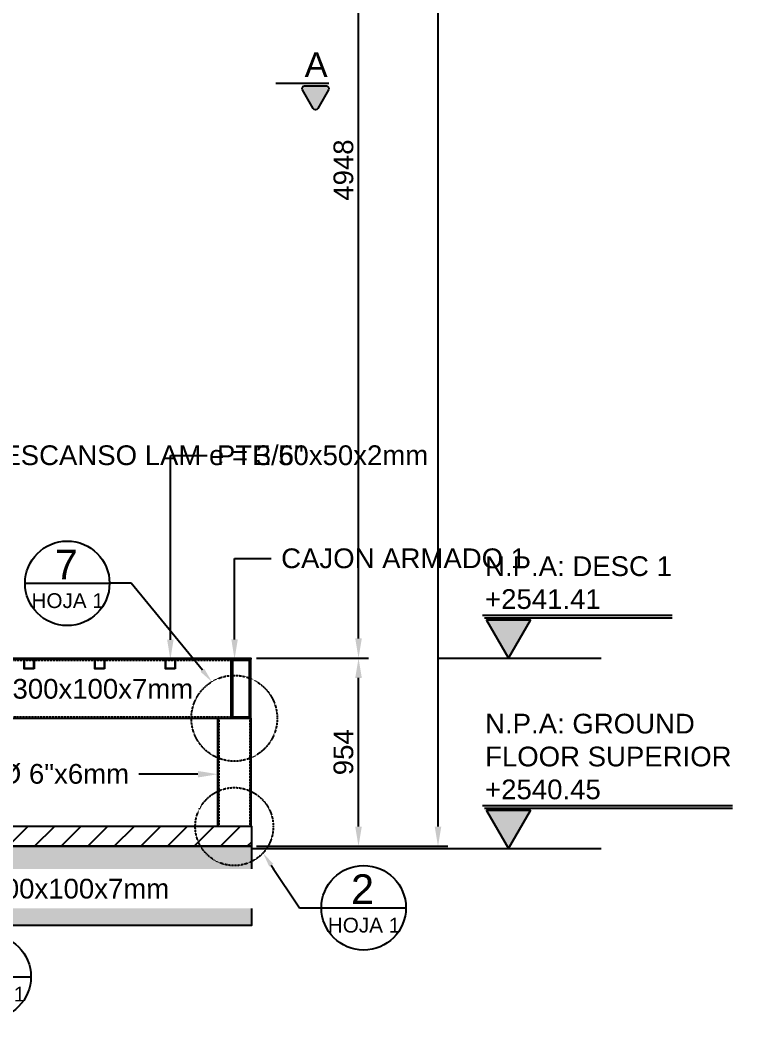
# Model space of a CAD drawing. Header units: millimetres. Extents: x -59786 to 1889966, y -10432 to 69447.
# Drawn here: x 6965 to 10722, y -975 to 4089 of the extents above; entities that cross this region are included whole.
import ezdxf
from ezdxf import colors
from ezdxf.entities.mleader import LeaderData, LeaderLine
from ezdxf.enums import TextEntityAlignment as Align
from ezdxf.math import Vec2, Vec3

# ---------------------------------------------------------------- set-up
doc = ezdxf.new("R2010")
doc.units = ezdxf.units.MM
doc.header["$LTSCALE"] = 0.2
doc.set_wipeout_variables(frame=1)
doc.linetypes.add('HIDDEN', pattern=[9.524999999999999, 6.35, -3.175])
for name, color, linetype in [('EE-2', 4, 'Continuous'), ('EE-5', 7, 'Continuous'), ('EE-TEXTO 1', 4, 'Continuous'), ('EE-TEXTO 2', 2, 'Continuous'), ('PTE-6x6mm', 74, 'Continuous'), ('SIM-ACHURADOS', 8, 'Continuous'), ('SIM-CONCRETO', 8, 'Continuous'), ('SIM-COTAS', 1, 'Continuous'), ('SIM-OCULTOS', 8, 'HIDDEN'), ('SIM-PELDAÑOS', 5, 'Continuous'), ('SIM-PTE 300x100x7', 213, 'Continuous'), ('SIM-PTE 50x50x2', 132, 'Continuous')]:
    doc.layers.add(name, color=color, linetype=linetype)
doc.styles.add('ARIAL EE', font='arial.ttf')
doc.styles.get("Standard").update_dxf_attribs({"font": 'arial.ttf'})
doc.dimstyles.new('EE 1_STANDAR', dxfattribs={"dimtxt": 2, "dimasz": 2, "dimexe": 1, "dimexo": 0.5, "dimgap": 0.5, "dimtad": 1, "dimdec": 0, "dimdsep": 46, "dimtxsty": 'ARIAL EE', "dimcen": 1.5, "dimclrd": 256, "dimclre": 256, "dimclrt": 2, "dimadec": 0, "dimazin": 0, "dimtfac": 1, "dimtdec": 0, "dimtix": 1, "dimtmove": 0, "dimatfit": 2, "dimfxl": 1, "dimlwd": -1, "dimlwe": -1, "dimarcsym": 0})

# ---------------------------------------------------------------- blocks, each defined once
blk = doc.blocks.new('Esc adelante')
at = {"layer": 'SIM-OCULTOS'}
for p, q in [((8075.585407759429, 842.0357142857156, -3.861831182837424), (6385, 842.0357142857156)), ((6385, 556.0357142857156), (8075.585407759429, 556.0357142857156, -3.861831182837424))]:
    blk.add_line(p, q, dxfattribs=at)
at = {"layer": 'SIM-PELDAÑOS'}
blk.add_lwpolyline([(5895, 853.7857142857138), (8175.585407759429, 853.7857142857138), (8175.585407759429, 849.0357142857138), (5895, 849.0357142857138)], close=True, dxfattribs=at)
at = {"layer": 'SIM-PTE 300x100x7'}
for points in [[(6385, 549.0357142857156), (8075.585407759429, 549.0357142857156), (8075.585407759429, 849.0357142857156), (6385, 849.0357142857156)], [(8075.585407759429, 549.0357142857156), (8175.585407759429, 549.0357142857156), (8175.585407759429, 849.0357142857156), (8075.585407759429, 849.0357142857156)], [(8082.585407759429, 556.0357142857156), (8168.585407759429, 556.0357142857156), (8168.585407759429, 842.0357142857156), (8082.585407759429, 842.0357142857156)]]:
    blk.add_lwpolyline(points, close=True, dxfattribs=at)
at = {"layer": 'SIM-PTE 50x50x2'}
for points in [[(7076.234163103772, 799.2320558954107), (7026.234163103772, 799.2320558954107), (7026.234163103772, 849.2320558954107), (7076.234163103772, 849.2320558954107)], [(7074.234163103772, 801.2320558954107), (7028.234163103772, 801.2320558954107), (7028.234163103772, 847.2320558954107), (7074.234163103772, 847.2320558954107)], [(7434.351244655658, 799.2320558954107), (7384.351244655658, 799.2320558954107), (7384.351244655658, 849.2320558954107), (7434.351244655658, 849.2320558954107)], [(7432.351244655658, 801.2320558954107), (7386.351244655658, 801.2320558954107), (7386.351244655658, 847.2320558954107), (7432.351244655658, 847.2320558954107)], [(7792.468326207543, 799.2320558954107), (7742.468326207543, 799.2320558954107), (7742.468326207543, 849.2320558954107), (7792.468326207543, 849.2320558954107)], [(7790.468326207543, 801.2320558954107), (7744.468326207543, 801.2320558954107), (7744.468326207543, 847.2320558954107), (7790.468326207543, 847.2320558954107)]]:
    blk.add_lwpolyline(points, close=True, dxfattribs=at)
blk = doc.blocks.new('*D8')
at = {"layer": 'SIM-COTAS', "transparency": 16777216}
for p, q in [((8165.000000000005, 853.7857142857142), (8731.456523959347, 853.7857142857143)), ((8681.456523959347, 6.604861634492543e-14), (8681.456523959347, 753.7857142857142)), ((8165.000000000002, -100), (8731.456523959347, -99.99999999999997))]:
    blk.add_line(p, q, dxfattribs=at)
for points in [[(8664.78985729268, 753.7857142857142), (8698.123190626013, 753.7857142857142), (8681.456523959347, 853.7857142857143)], [(8664.78985729268, 6.234787292950838e-14), (8698.123190626013, 6.974935976034249e-14), (8681.456523959347, -99.99999999999996)]]:
    blk.add_solid(points, dxfattribs=at)
at = {"layer": 'SIM-COTAS', "color": 2, "transparency": 16777216, "insert": (8605.399225187175, 376.8928571428547), "char_height": 100, "attachment_point": 5, "rotation": 90, "style": 'ARIAL EE'}
blk.add_mtext('954', dxfattribs=at)
blk = doc.blocks.new('*D9')
at = {"layer": 'SIM-COTAS', "transparency": 16777216}
for p, q in [((8165.000000000005, 5801.928571428572), (8731.456523959347, 5801.928571428572)), ((8681.456523959348, 953.7857142857143), (8681.456523959347, 5701.928571428572)), ((8165.000000000005, 853.7857142857142), (8731.456523959348, 853.7857142857143))]:
    blk.add_line(p, q, dxfattribs=at)
for points in [[(8664.78985729268, 5701.928571428572), (8698.123190626013, 5701.928571428572), (8681.456523959347, 5801.928571428572)], [(8664.789857292682, 953.7857142857143), (8698.123190626015, 953.7857142857143), (8681.456523959348, 853.7857142857143)]]:
    blk.add_solid(points, dxfattribs=at)
at = {"layer": 'SIM-COTAS', "color": 2, "transparency": 16777216, "insert": (8605.399225187177, 3327.85714285714), "char_height": 100, "attachment_point": 5, "rotation": 90, "style": 'ARIAL EE'}
blk.add_mtext('4948', dxfattribs=at)
blk = doc.blocks.new('*D3')
at = {"layer": 'SIM-COTAS', "transparency": 16777216}
for p, q in [((8165.000000000004, 10752.00000000001), (9134.528411629923, 10752.00000000001)), ((9084.528411629924, 1.271268449687215e-13), (9084.528411629923, 10652.00000000001)), ((8165.000000000002, -100), (9134.528411629924, -99.99999999999989))]:
    blk.add_line(p, q, dxfattribs=at)
for points in [[(9067.861744963257, 10652.00000000001), (9101.195078296589, 10652.00000000001), (9084.528411629923, 10752.00000000001)], [(9067.861744963258, 1.234261015533044e-13), (9101.19507829659, 1.308275883841385e-13), (9084.528411629924, -99.9999999999999)]]:
    blk.add_solid(points, dxfattribs=at)
at = {"layer": 'SIM-COTAS', "color": 2, "transparency": 16777216, "insert": (9008.471112857753, 5326), "char_height": 100, "attachment_point": 5, "rotation": 90, "style": 'ARIAL EE'}
blk.add_mtext('10852', dxfattribs=at)
blk = doc.blocks.new('*D109')
at = {"layer": 'SIM-COTAS', "color": 2, "transparency": 16777216, "insert": (7230.000000000001, 697.7220847190538), "char_height": 100, "attachment_point": 5, "style": 'ARIAL EE'}
blk.add_mtext('PTE 300x100x7mm', dxfattribs=at)
blk = doc.blocks.new('ITEM DETALLE')
at = {"color": 7, "transparency": 16777216}
blk.add_wipeout([(-1.4972150503531218e-14, 4.285714285714285), (-0.836101380069522, 4.203365487443081), (-1.6400718529932579, 3.959483710762658), (-2.3810152843689147, 3.5634411955834366), (-3.0304576336566487, 3.0304576336566296), (-3.563441195581618, 2.381015284368914), (-3.9594837107633802, 1.640071852994879), (-4.2033654874430795, 0.8361013800677028), (-4.285714285714306, 0), (-4.203365487442432, -0.8361013800691177), (-3.9594837107633802, -1.640071852994879), (-3.563441195581618, -2.381015284368913), (-3.0304576336566487, -3.0304576336566287), (-2.3810152843697425, -3.5634411955823344), (-1.64007185299306, -3.9594837107615604), (-0.8361013800691375, -4.203365487442415), (2.5376526275575565e-16, -4.285714285713766), (0.8361013800695225, -4.2033654874430795), (1.6400718529930598, -3.9594837107615604), (2.381015284369549, -3.563441195582442), (3.030457633656436, -3.0304576336568134), (3.5634411955821848, -2.38101528436993), (3.9594837107625542, -1.6400718529934588), (4.203365487442369, -0.8361013800692874), (4.285714285713766, 0), (4.203365487442369, 0.8361013800692838), (3.9594837107625556, 1.6400718529934561), (3.5634411955816176, 2.381015284368914), (3.030457633656439, 3.0304576336568108), (2.381015284368913, 3.5634411955834366), (1.6400718529930598, 3.9594837107615604), (0.8361013800695225, 4.203365487443081)], dxfattribs=at)
at = {"layer": 'EE-5', "color": 7, "transparency": 16777216}
blk.add_line((-4.285714285714306, 0), (4.285714285714278, 0), dxfattribs=at)
blk.add_circle((-1.4210854715202e-14, 0), 4.285714285714286, dxfattribs=at)
at = {"layer": 'EE-TEXTO 1', "color": 4, "transparency": 16777216, "style": 'ARIAL EE'}
blk.add_attdef('X', text='', height=3, dxfattribs=at).set_placement((-0.1079809204317428, 1.895503343588302), align=Align.MIDDLE_CENTER)
at = {"layer": 'EE-TEXTO 2', "color": 2, "transparency": 16777216, "style": 'ARIAL EE'}
blk.add_attdef('###', text='', height=1.5, dxfattribs=at).set_placement((0.03972331413379493, -1.755762170068351), align=Align.MIDDLE_CENTER)

msp = doc.modelspace()

# ---------------------------------------------------------------- hatches: boundary and pattern name
h = msp.add_hatch(color=256)
h.dxf.hatch_style = 1
edge = h.paths.add_edge_path()
edge.add_line((8529.661713075213, 3735.382630766624), (8474.401749231354, 3639.669565371951))
edge.add_arc((8463.18874492262, 3646.143396428037), 12.94766211216271, 929.9999999999797, 1049.9999999999845, ccw=False)
edge.add_line((8451.975740613856, 3639.669565371962), (8396.715776280176, 3735.382630744774))
edge.add_arc((8407.928780588227, 3741.856461802432), 12.94766211233093, 810.0000000076163, 930.0000000076112, ccw=False)
edge.add_line((8407.928780586495, 3754.804123914757), (8518.448708754277, 3754.804123914746))
edge.add_arc((8518.448708754462, 3741.856461802352), 12.94766211239461, 690.000000104573, 810.000000000766, ccw=False)
at = {"layer": 'SIM-ACHURADOS'}
h = msp.add_hatch(dxfattribs=at)
h.set_pattern_fill('AR-CONC', color=256, scale=2)
h.set_pattern_definition([(49.99999999999999, (-1.364242052659392e-12, -100), (364.369337992008, -31.87817107780617), [38.1, -419.1]), (355, (-1.364242052659392e-12, -100), (-70.48684284993868, 382.1136904780703), [30.48, -335.28116834]), (100.4514447, (30.36401399999864, -102.656507), (293.8824941807065, 350.2355038243902), [32.3800176, -356.1804892]), (46.18420000000001, (-1.364242052659392e-12, 1.599999999999994), (542.1580817842598, -84.0846558654543), [57.15, -628.65]), (96.63555760999996, (45.17979999999864, -5.406999999999996), (474.808268103006, 494.8522491954431), [48.57004628, -534.27121632]), (351.1841511700001, (-1.364242052659392e-12, 1.599999999999994), (474.8082681299541, 494.8522491710653), [45.71993414, -502.91946384]), (21, (50.79999999999863, -23.8), (303.228782538265, -204.5303963741752), [38.1, -419.1]), (326.0000000000001, (50.79999999999863, -23.8), (123.6040566952941, 368.3759322446385), [30.48, -335.28]), (71.45144499999999, (76.06906519999863, -40.84419980000001), (426.8328385574323, 163.8455377718105), [32.3800176, -356.1798752]), (37.50000000000001, (-1.364242052659392e-12, -100), (6.177206501183633, 169.1100777463062), [0, -331.216, 0, -340.36, 0, -336.55]), (7.499999999999999, (-1.364242052659392e-12, -100), (133.6393250206115, 200.361149636239), [0, -194.056, 0, -323.596, 0, -128.27]), (327.5, (-113.2840000000014, -100), (271.1811903337428, -11.45748798534689), [0, -127, 0, -396.24, 0, -525.78]), (317.5, (-164.0840000000014, -100), (296.2583627720361, 50.85298206666606), [0, -165.1, 0, -263.144, 0, -373.38])])
h.paths.add_polyline_path([(-698.0235525607636, -499.9999999999972), (8139.999999999998, -499.9999999999999), (8139.999999999998, -100), (-698.0235525607641, -99.99999999999727)])
at = {"layer": 'SIM-COTAS'}
h = msp.add_hatch(color=256, dxfattribs=at)
h.dxf.hatch_style = 1
h.paths.add_polyline_path([(9441.69471617242, 853.7857142857061), (9552.768636954857, 1046.17138847685), (9330.620795389983, 1046.17138847685)])
h = msp.add_hatch(color=256, dxfattribs=at)
h.dxf.hatch_style = 1
h.paths.add_polyline_path([(9441.69471617242, -111.0000000000076), (9552.768636954857, 81.3856741911364), (9330.620795389983, 81.3856741911364)])

# ---------------------------------------------------------------- linework, layer by layer
msp.add_lwpolyline([(8529.661713075213, 3735.382630766624), (8474.401749231372, 3639.669565371962, -0.5773502691896255), (8451.975740613856, 3639.669565371962), (8396.715776280194, 3735.382630744753, -0.577350269189626), (8407.928780586495, 3754.804123914757), (8518.448708754288, 3754.804123914757, -0.5773502685857702)], format="xyb", close=True)
at = {"layer": 'EE-2'}
msp.add_line((8530.913077626323, 3766.814056951705), (8261.551888456379, 3766.814056951705), dxfattribs=at)
at = {"layer": 'SIM-CONCRETO'}
msp.add_lwpolyline([(-698.0235525607636, -499.9999999999972), (8139.999999999998, -499.9999999999999), (8139.999999999998, -100), (-698.0235525607641, -99.99999999999727)], close=True, dxfattribs=at)
at = {"layer": 'SIM-COTAS'}
for p, q in [((9310.811305248437, 1071.518896424877), (10271.58302767468, 1071.518896424877)), ((9319.885631282097, 1058.658115435271), (10271.58302767468, 1058.658115435271)), ((9083.528411629912, 853.7857142857139), (9911.694716172424, 853.7857142857138)), ((9310.811305248437, 106.7331821391632), (10577.66604286145, 106.7331821391632)), ((9319.885631282097, 93.87240114955748), (10577.66604286145, 93.87240114955748)), ((8140, -111), (9911.694716172424, -111))]:
    msp.add_line(p, q, dxfattribs=at)
for points in [[(9441.69471617242, 853.7857142857061), (9552.768636954857, 1046.17138847685), (9330.620795389983, 1046.17138847685)], [(9441.69471617242, -111.0000000000076), (9552.768636954857, 81.38567419113642), (9330.620795389983, 81.38567419113642)]]:
    msp.add_lwpolyline(points, close=True, dxfattribs=at)

# ---------------------------------------------------------------- texts
at = {"layer": 'EE-TEXTO 1', "style": 'ARIAL EE', "flags": 4}
msp.add_attdef('A', text='A', height=125, dxfattribs=at).set_placement((8466.584776744781, 3862.580429136571), align=Align.MIDDLE_CENTER)
at = {"layer": 'SIM-COTAS', "color": 2, "char_height": 100, "width": 1291.318117675488, "attachment_point": 7, "style": 'ARIAL EE'}
for s, insert in [('N.P.A: DESC 1\\P+2541.41', (9323.241616215728, 1101.890129566116)), ('N.P.A: GROUND\\PFLOOR SUPERIOR\\P+2540.45', (9323.241616215728, 137.1044152804021))]:
    msp.add_mtext(s, dxfattribs=dict(at, insert=insert))

# ---------------------------------------------------------------- dimensions: what is measured, and where the dimension line sits
at = {"layer": 'SIM-COTAS'}
for base, p1, p2, picture, middle in [((9084.528411629923, 10752.00000000001), (8139.999999999998, -100), (8140, 10752), '*D3', (9008.471112857753, 5326)), ((8681.456523959347, 5801.928571428572), (8140.000000000001, 853.7857142857138), (8140.000000000001, 5801.928571428571), '*D9', (8605.399225187177, 3327.85714285714)), ((8681.456523959347, 853.7857142857143), (8139.999999999998, -100), (8140.000000000001, 853.7857142857138), '*D8', (8605.399225187175, 376.8928571428547))]:
    dim = msp.add_linear_dim(base=base, p1=p1, p2=p2, angle=90, dimstyle='EE 1_STANDAR', dxfattribs=at)
    dim.commit()
    dim.dimension.update_dxf_attribs({"geometry": picture, "text_midpoint": middle})
dim = msp.add_aligned_dim(p1=(6420.000000000001, 849.0357142857156), p2=(8040.000000000001, 849.0357142857156), distance=-227.40503475083642, text='PTE 300x100x7mm', dimstyle='EE 1_STANDAR', override={"dimse1": 1, "dimse2": 1, "dimsd1": 1, "dimsd2": 1}, dxfattribs=at)
dim.commit()
dim.dimension.update_dxf_attribs({"geometry": '*D109', "text_midpoint": (7230.000000000001, 697.7220847190538)})

# ---------------------------------------------------------------- leaders
at = {"layer": 'SIM-COTAS', "linetype": 'Continuous'}
ml = msp.add_multileader_mtext('Standard', dxfattribs=at)
ml.set_content('\\A1;{\\C2;PELDAÑO P1 LAM e = 3/6"}', color=256)
ml.set_leader_properties()
ml.build(insert=Vec2(0, 0))
ml.multileader.update_dxf_attribs({"dogleg_length": 0.0025, "arrow_head_size": 100, "scale": 50})
ctx = ml.context
ctx.base_point, ctx.scale, ctx.char_height, ctx.arrow_head_size, ctx.landing_gap_size, ctx.plane_origin, ctx.plane_x_axis, ctx.plane_y_axis = Vec3(5047.550686950454, 2133.876101292478), 50, 100, 100, 50, Vec3(833.2891592926389, -15621.07326651227), Vec3(1, -1.163673730398025e-14), Vec3(1.163673730398025e-14, 1)
notes = []
notes.append((ctx, [(0, (1, 1, 0), (4861.372800519909, 2133.876101292481), (1, -1.163673730398028e-14), 186.1778864305452, [(0, [(4861.451054820017, 1536.000000000002)], 0, [])])]))
ctx.mtext.insert, ctx.mtext.text_direction, ctx.mtext.rotation, ctx.mtext.width, ctx.mtext.defined_height, ctx.mtext.flow_direction = Vec3(5097.550686950455, 2184.76286800462), Vec3(1, -1.163673730398025e-14), 6.283185307179575, 920.2266288513084, 411.0946798175432, 5
ml = msp.add_multileader_mtext('Standard', dxfattribs=at)
ml.set_content('\\A1;{\\C2;DESCANSO LAM e = 3/6"}', color=256)
ml.set_leader_properties()
ml.build(insert=Vec2(0, 0))
ml.multileader.update_dxf_attribs({"dogleg_length": 0.0025, "arrow_head_size": 100, "scale": 50})
ctx = ml.context
ctx.base_point, ctx.scale, ctx.char_height, ctx.arrow_head_size, ctx.landing_gap_size, ctx.plane_origin, ctx.plane_x_axis, ctx.plane_y_axis = Vec3(6724.699088144217, 1881.58718512093), 50, 100, 100, 50, Vec3(2510.436172981385, -16307.84121061686), Vec3(1, -1.163673730398025e-14), Vec3(1.163673730398025e-14, 1)
notes.append((ctx, [(0, (1, 1, 0), (6538.521201713672, 1881.587185120932), (1, -1.16367373039803e-14), 186.1778864305452, [(0, [(6538.598068508762, 849.2320558954107)], 0, [])])]))
ctx.mtext.insert, ctx.mtext.text_direction, ctx.mtext.rotation, ctx.mtext.width, ctx.mtext.defined_height, ctx.mtext.flow_direction = Vec3(6774.699088144218, 1932.473951833071), Vec3(1, -1.163673730398025e-14), 6.283185307179575, 886.5614074560756, 411.0946798175432, 5
ml = msp.add_multileader_mtext('Standard', dxfattribs=at)
ml.set_content('{\\C2;PTE 50x50x2mm}', color=256)
ml.set_leader_properties()
ml.build(insert=Vec2(0, 0))
ml.multileader.update_dxf_attribs({"dogleg_length": 0.0025, "arrow_head_size": 100, "scale": 50})
ctx = ml.context
ctx.base_point, ctx.scale, ctx.char_height, ctx.arrow_head_size, ctx.landing_gap_size, ctx.plane_origin, ctx.plane_x_axis, ctx.plane_y_axis = Vec3(7913.567958337982, 1881.58718512093), 50, 100, 100, 50, Vec3(3699.306430680167, -16309.84121061686), Vec3(1, -1.163673730398025e-14), Vec3(1.163673730398025e-14, 1)
notes.append((ctx, [(0, (1, 1, 0), (7727.390071907436, 1881.587185120932), (1, -1.163673730398028e-14), 186.1778864305452, [(0, [(7727.468326207544, 847.2320558954107)], 0, [])])]))
ctx.mtext.insert, ctx.mtext.text_direction, ctx.mtext.rotation, ctx.mtext.width, ctx.mtext.defined_height, ctx.mtext.flow_direction = Vec3(7963.567958337982, 1932.439845421066), Vec3(1, -1.163673730398025e-14), 6.283185307179575, 974.7028336192773, 411.0946798175432, 5
ml = msp.add_multileader_mtext('Standard', dxfattribs=at)
ml.set_content('{\\C2;CAJON ARMADO 1}', color=256)
ml.set_leader_properties()
ml.build(insert=Vec2(0, 0))
ml.multileader.update_dxf_attribs({"dogleg_length": 0.0025, "arrow_head_size": 100, "scale": 50})
ctx = ml.context
ctx.base_point, ctx.scale, ctx.char_height, ctx.arrow_head_size, ctx.landing_gap_size, ctx.plane_origin, ctx.plane_x_axis, ctx.plane_y_axis = Vec3(8239.246859645285, 1359.116004373211), 50, 100, 100, 50, Vec3(4024.98533198747, 18006.10898079799), Vec3(1, 1.163673730398025e-14), Vec3(-1.163673730398025e-14, 1)
notes.append((ctx, [(0, (1, 1, 0), (8053.06897321474, 1359.116004373209), (1, 1.163673730398028e-14), 186.1778864305452, [(0, [(8052.990718914632, 849.0357142857138)], 0, [])])]))
ctx.mtext.insert, ctx.mtext.text_direction, ctx.mtext.rotation, ctx.mtext.width, ctx.mtext.defined_height, ctx.mtext.flow_direction = Vec3(8289.246859645285, 1409.968664673348), Vec3(1, 1.163673730398025e-14), 1.163673730398025e-14, 974.7028336192773, 411.0946798175432, 5
for ctx, leaders in notes:
    for number, flags, end, landing, length, lines in leaders:
        leader = LeaderData()
        leader.index, (leader.has_last_leader_line, leader.has_dogleg_vector, leader.attachment_direction) = number, flags
        leader.last_leader_point, leader.dogleg_vector, leader.dogleg_length = Vec3(end), Vec3(landing), length
        for number, points, colour, breaks in lines:
            line = LeaderLine()
            line.index, line.vertices, line.color, line.breaks = number, Vec3.list(points), colors.encode_raw_color(colour), breaks
            leader.lines.append(line)
        ctx.leaders.append(leader)

# ---------------------------------------------------------------- next in the draw order: leaders
ml = msp.add_multileader_mtext('Standard', dxfattribs=at)
ml.set_content('{\\C2;PTE 300x100x7mm}', color=256)
ml.set_leader_properties()
ml.build(insert=Vec2(0, 0))
ml.multileader.update_dxf_attribs({"dogleg_length": 0.0025, "arrow_head_size": 100, "scale": 50})
ctx = ml.context
ctx.base_point, ctx.scale, ctx.char_height, ctx.arrow_head_size, ctx.landing_gap_size, ctx.plane_origin, ctx.plane_x_axis, ctx.plane_y_axis = Vec3(6444.982541122777, -315.4900840354261), 50, 100, 100, 50, Vec3(2230.721013464959, -16308.03755222656), Vec3(1, -1.163673730398025e-14), Vec3(1.163673730398025e-14, 1)
notes = []
notes.append((ctx, [(0, (1, 1, 0), (6258.804654692231, -315.4900840354239), (1, -1.163673730398026e-14), 186.1778864305452, [(0, [(6258.862968220443, 549.25)], 0, [])])]))
ctx.mtext.insert, ctx.mtext.text_direction, ctx.mtext.rotation, ctx.mtext.width, ctx.mtext.defined_height, ctx.mtext.flow_direction = Vec3(6494.982541122778, -264.6033173232848), Vec3(1, -1.163673730398025e-14), 6.283185307179575, 1235.924200183932, 411.0946798175432, 5
ctx.mtext.has_bg_fill, ctx.mtext.bg_color, ctx.mtext.bg_scale_factor, ctx.mtext.bg_transparency, ctx.mtext.use_window_bg_color = 1, -1073741824, 1.5, 0, 1
for ctx, leaders in notes:
    for number, flags, end, landing, length, lines in leaders:
        leader = LeaderData()
        leader.index, (leader.has_last_leader_line, leader.has_dogleg_vector, leader.attachment_direction) = number, flags
        leader.last_leader_point, leader.dogleg_vector, leader.dogleg_length = Vec3(end), Vec3(landing), length
        for number, points, colour, breaks in lines:
            line = LeaderLine()
            line.index, line.vertices, line.color, line.breaks = number, Vec3.list(points), colors.encode_raw_color(colour), breaks
            leader.lines.append(line)
        ctx.leaders.append(leader)

# ---------------------------------------------------------------- next in the draw order: hatches: boundary and pattern name
at = {"layer": 'SIM-ACHURADOS'}
h = msp.add_hatch(dxfattribs=at)
h.set_pattern_fill('ANSI31', color=256, scale=30)
h.set_pattern_definition([(45, (0, 0), (-67.35192090801866, 67.35192090801866), [])])
h.paths.add_polyline_path([(-698.0235525607636, -99.99999999999727), (8139.999999999998, -99.9999999999973), (8139.999999999998, 2.700062395888381e-12), (-698.0235525607636, 2.728484105318785e-12)])

# ---------------------------------------------------------------- next in the draw order: linework, layer by layer
at = {"layer": 'PTE-6x6mm'}
msp.add_lwpolyline([(7967.58540775943, 549.0357142857156), (8135.58540775943, 549.0357142857156), (8135.58540775943, -1.818989403545856e-12), (7967.58540775943, -1.818989403545856e-12)], close=True, dxfattribs=at)
at = {"layer": 'SIM-CONCRETO'}
msp.add_lwpolyline([(-698.0235525607636, -99.99999999999727), (8139.999999999998, -99.9999999999973), (8139.999999999998, 2.700062395888381e-12), (-698.0235525607636, 2.728484105318785e-12)], close=True, dxfattribs=at)
at = {"layer": 'SIM-OCULTOS'}
for p, q in [((7973.58540775943, 549.0357142857156), (7973.58540775943, -1.818989403545856e-12)), ((8129.58540775943, 549.0357142857156), (8129.58540775943, -1.818989403545856e-12))]:
    msp.add_line(p, q, dxfattribs=at)
msp.add_circle((8051.58540775943, -1.98596694644948e-12), 197.7243760635429, dxfattribs=at)

# ---------------------------------------------------------------- next in the draw order: leaders
at = {"layer": 'SIM-COTAS', "linetype": 'Continuous'}
ml = msp.add_multileader_mtext('Standard', dxfattribs=at)
ml.set_content('{\\C2;PTE Ø 6"x6mm}', color=256)
ml.set_leader_properties()
ml.build(insert=Vec2(0, 0))
ml.multileader.update_dxf_attribs({"dogleg_length": 0.0025, "arrow_head_size": 100, "scale": 50})
ctx = ml.context
ctx.base_point, ctx.scale, ctx.char_height, ctx.arrow_head_size, ctx.landing_gap_size, ctx.plane_origin, ctx.plane_x_axis, ctx.plane_y_axis = Vec3(6522.288071393676, 265.4314644851418), 50, 100, 100, 50, Vec3(11995.59079468659, 17722.5047309974), Vec3(1, -1.163673730398025e-14), Vec3(1.163673730398025e-14, 1)
ctx.text_align_type = 2
notes = []
notes.append((ctx, [(0, (1, 1, 0), (7754.236762735544, 265.4314644851274), (-1, 1.163673730398029e-14), 186.1778864305452, [(0, [(7967.58540775943, 265.4314644851274)], 0, [])])]))
ctx.mtext.insert, ctx.mtext.text_direction, ctx.mtext.rotation, ctx.mtext.width, ctx.mtext.defined_height, ctx.mtext.alignment, ctx.mtext.flow_direction = Vec3(7518.058876305, 317.4437427934521), Vec3(1, -1.163673730398025e-14), 6.283185307179575, 974.7028336192773, 411.0946798175432, 3, 5
at = {"layer": 'SIM-COTAS'}
ml = msp.add_multileader_block('Standard', dxfattribs=at)
ml.set_content('ITEM DETALLE', color=256, scale=50)
ml.set_attribute('X', '2', width=0)
ml.set_attribute('###', 'HOJA 1', width=0)
ml.set_leader_properties(color=256)
ml.build(insert=Vec2(0, 0))
ml.multileader.update_dxf_attribs({"arrow_head_size": 75, "scale": 50})
ctx = ml.context
ctx.base_point, ctx.scale, ctx.char_height, ctx.arrow_head_size, ctx.landing_gap_size, ctx.plane_origin = Vec3(8493.101972081975, -411.7364675366591), 50, 200, 75, 100, Vec3(7966.709522846345, -644.7962881636087)
notes.append((ctx, [(0, (1, 1, 0), (8382.750043406108, -411.7364675366591), (1, 0), 110.3519286758668, [(0, [(8197.364632905676, -133.5789893863488)], 0, [])])]))
ctx.block.insert = Vec3(8707.38768636769, -411.7364675366591)
ml = msp.add_multileader_block('Standard', dxfattribs=at)
ml.set_content('ITEM DETALLE', color=256, scale=50)
ml.set_attribute('X', '3', width=0)
ml.set_attribute('###', 'HOJA 1', width=0)
ml.set_leader_properties(color=256)
ml.build(insert=Vec2(0, 0))
ml.multileader.update_dxf_attribs({"arrow_head_size": 75, "scale": 50})
ctx = ml.context
ctx.base_point, ctx.scale, ctx.char_height, ctx.arrow_head_size, ctx.landing_gap_size, ctx.plane_origin = Vec3(6592.026316188912, -761.1627028005526), 50, 200, 75, 100, Vec3(6210.124115086915, -1011.002997450231)
notes.append((ctx, [(0, (1, 1, 0), (6481.674387513046, -761.1627028005526), (1, 0), 110.3519286758668, [(0, [(6332.339615837726, -209.1085177515625)], 0, [])])]))
ctx.block.insert = Vec3(6806.312030474629, -761.1627028005526)
for ctx, leaders in notes:
    for number, flags, end, landing, length, lines in leaders:
        leader = LeaderData()
        leader.index, (leader.has_last_leader_line, leader.has_dogleg_vector, leader.attachment_direction) = number, flags
        leader.last_leader_point, leader.dogleg_vector, leader.dogleg_length = Vec3(end), Vec3(landing), length
        for number, points, colour, breaks in lines:
            line = LeaderLine()
            line.index, line.vertices, line.color, line.breaks = number, Vec3.list(points), colors.encode_raw_color(colour), breaks
            leader.lines.append(line)
        ctx.leaders.append(leader)

# ---------------------------------------------------------------- next in the draw order: block references
msp.add_blockref('Esc adelante', (-39.99999999999909, 0))

# ---------------------------------------------------------------- next in the draw order: linework, layer by layer
at = {"layer": 'SIM-OCULTOS'}
msp.add_circle((8051.58540775943, 549.0357142857155), 217.5301903523032, dxfattribs=at)

# ---------------------------------------------------------------- next in the draw order: leaders
at = {"layer": 'SIM-COTAS'}
ml = msp.add_multileader_block('Standard', dxfattribs=at)
ml.set_content('ITEM DETALLE', color=256, scale=50)
ml.set_attribute('X', '7', width=0)
ml.set_attribute('###', 'HOJA 1', width=0)
ml.set_leader_properties(color=256)
ml.build(insert=Vec2(0, 0))
ml.multileader.update_dxf_attribs({"arrow_head_size": 75, "scale": 50})
ctx = ml.context
ctx.base_point, ctx.scale, ctx.char_height, ctx.arrow_head_size, ctx.landing_gap_size, ctx.plane_origin = Vec3(6990.608062148774, 1233.136927775414), 50, 200, 75, 100, Vec3(6418.285941735766, 920.1832551204433)
notes = []
notes.append((ctx, [(1, (1, 1, 0), (7529.531419396069, 1233.136927775414), (-1, 0), 110.3519286758668, [(0, [(7937.602129812557, 734.3117139812914)], 0, [])])]))
ctx.block.insert = Vec3(7204.89377643449, 1233.136927775414)
for ctx, leaders in notes:
    for number, flags, end, landing, length, lines in leaders:
        leader = LeaderData()
        leader.index, (leader.has_last_leader_line, leader.has_dogleg_vector, leader.attachment_direction) = number, flags
        leader.last_leader_point, leader.dogleg_vector, leader.dogleg_length = Vec3(end), Vec3(landing), length
        for number, points, colour, breaks in lines:
            line = LeaderLine()
            line.index, line.vertices, line.color, line.breaks = number, Vec3.list(points), colors.encode_raw_color(colour), breaks
            leader.lines.append(line)
        ctx.leaders.append(leader)

doc.saveas('drawing.dxf')
